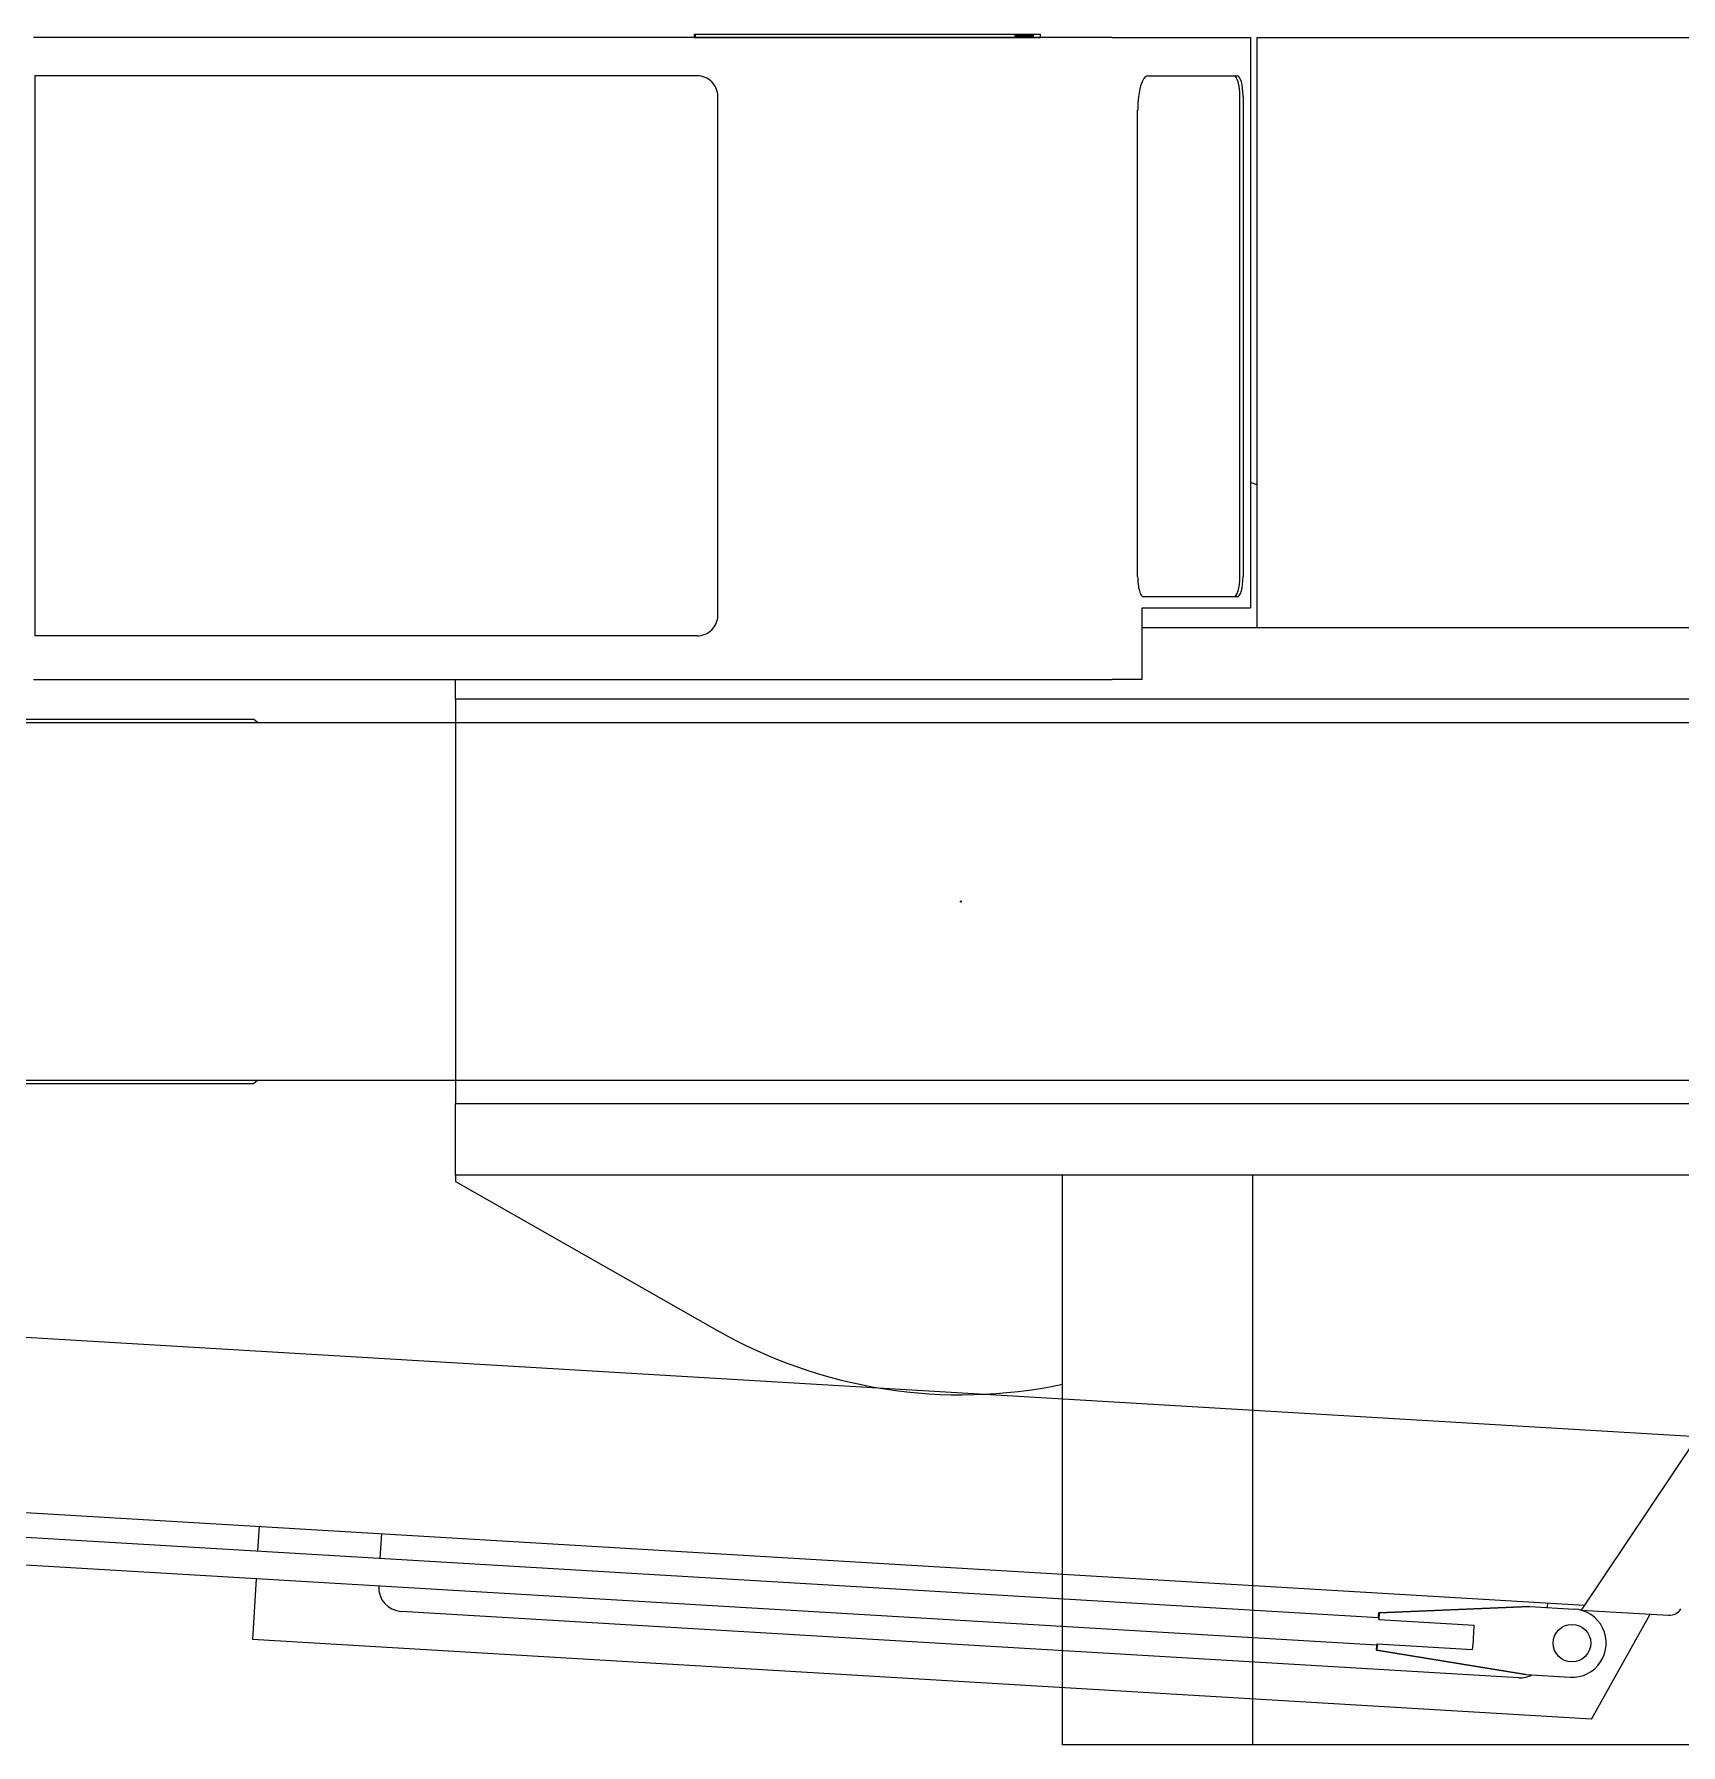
# Model space of a CAD drawing. Extents: x -120528 to -38681, y -40362 to 40632.
# Drawn here: x -59643 to -57231, y 30375 to 32880 of the extents above; entities that cross this region are included whole.
import ezdxf

# ---------------------------------------------------------------- set-up
doc = ezdxf.new("R2010")
doc.units = 0
doc.header["$PDMODE"] = 35
doc.layers.get('0').update_dxf_attribs({"linetype": 'CONTINUOUS'})

msp = doc.modelspace()

# ---------------------------------------------------------------- linework, layer by layer
at = {"color": 40, "linetype": 'Continuous'}
for p, q in [((-58110.6, 32875.22), (-59643.89, 32875.22)), ((-58675.48, 32875.22), (-58675.48, 32880.22)), ((-58675.48, 32875.22), (-58675.48, 32880.22)), ((-58675.48, 32880.22), (-58675.48, 32880.22)), ((-58675.48, 32875.22), (-58675.48, 32880.22)), ((-58675.48, 32880.22), (-58675.48, 32880.22)), ((-58675.48, 32880.22), (-58675.47, 32880.22)), ((-58675.48, 32875.22), (-58675.48, 32875.22)), ((-58675.48, 32875.22), (-58675.48, 32875.22)), ((-58675.48, 32875.22), (-58675.47, 32875.22)), ((-58675.47, 32875.22), (-58675.47, 32880.22)), ((-58675.47, 32875.22), (-58675.47, 32880.22)), ((-58675.47, 32880.22), (-58675.47, 32880.22)), ((-58675.47, 32880.22), (-58675.46, 32880.22)), ((-58675.47, 32875.22), (-58675.47, 32875.22)), ((-58675.47, 32875.22), (-58675.46, 32875.22)), ((-58675.46, 32875.22), (-58675.46, 32880.22)), ((-58675.46, 32875.22), (-58675.46, 32880.22)), ((-58675.46, 32880.22), (-58675.46, 32880.22)), ((-58675.46, 32880.22), (-58675.45, 32880.22)), ((-58675.46, 32875.22), (-58675.46, 32875.22)), ((-58675.46, 32875.22), (-58675.45, 32875.22)), ((-58675.45, 32875.22), (-58675.45, 32880.22)), ((-58675.45, 32875.22), (-58675.45, 32880.22)), ((-58675.45, 32880.22), (-58675.45, 32880.22)), ((-58675.45, 32880.22), (-58675.44, 32880.22)), ((-58675.45, 32875.22), (-58675.45, 32875.22)), ((-58675.45, 32875.22), (-58675.44, 32875.22)), ((-58675.44, 32875.22), (-58675.44, 32880.22)), ((-58675.44, 32880.22), (-58675.43, 32880.22)), ((-58675.44, 32875.22), (-58675.43, 32875.22)), ((-58675.43, 32875.22), (-58675.43, 32880.22)), ((-58675.43, 32880.22), (-58675.42, 32880.22)), ((-58675.43, 32875.22), (-58675.42, 32875.22)), ((-58675.42, 32875.22), (-58675.42, 32880.22)), ((-58675.42, 32880.22), (-58675.41, 32880.22)), ((-58675.42, 32875.22), (-58675.41, 32875.22)), ((-58675.41, 32875.22), (-58675.41, 32880.22)), ((-58675.41, 32880.22), (-58675.4, 32880.22)), ((-58675.41, 32875.22), (-58675.4, 32875.22)), ((-58675.4, 32875.22), (-58675.4, 32880.22)), ((-58675.4, 32880.22), (-58675.39, 32880.22)), ((-58675.4, 32875.22), (-58675.39, 32875.22)), ((-58675.39, 32875.22), (-58675.39, 32880.22)), ((-58675.39, 32880.22), (-58675.38, 32880.22)), ((-58675.39, 32875.22), (-58675.38, 32875.22)), ((-58675.38, 32875.22), (-58675.38, 32880.22)), ((-58675.38, 32880.22), (-58675.37, 32880.22)), ((-58675.38, 32875.22), (-58675.37, 32875.22)), ((-58675.37, 32875.22), (-58675.37, 32880.22)), ((-58675.37, 32880.22), (-58675.35, 32880.22)), ((-58675.37, 32875.22), (-58675.35, 32875.22)), ((-58675.35, 32875.22), (-58675.35, 32880.22)), ((-58675.35, 32880.22), (-58675.34, 32880.22)), ((-58675.35, 32875.22), (-58675.34, 32875.22)), ((-58675.34, 32875.22), (-58675.34, 32880.22)), ((-58675.34, 32880.22), (-58675.33, 32880.22)), ((-58675.34, 32875.22), (-58675.33, 32875.22)), ((-58675.33, 32875.22), (-58675.33, 32880.22)), ((-58675.33, 32880.22), (-58675.31, 32880.22)), ((-58675.33, 32875.22), (-58675.31, 32875.22)), ((-58675.31, 32875.22), (-58675.31, 32880.22)), ((-58675.31, 32880.22), (-58675.3, 32880.22)), ((-58675.31, 32875.22), (-58675.3, 32875.22)), ((-58675.3, 32875.22), (-58675.3, 32880.22)), ((-58675.3, 32880.22), (-58675.28, 32880.22)), ((-58675.3, 32875.22), (-58675.28, 32875.22)), ((-58675.28, 32875.22), (-58675.28, 32880.22)), ((-58675.28, 32880.22), (-58675.26, 32880.22)), ((-58675.28, 32875.22), (-58675.26, 32875.22)), ((-58675.26, 32875.22), (-58675.26, 32880.22)), ((-58675.26, 32880.22), (-58675.25, 32880.22)), ((-58675.26, 32875.22), (-58675.25, 32875.22)), ((-58675.25, 32875.22), (-58675.25, 32880.22)), ((-58675.25, 32880.22), (-58675.23, 32880.22)), ((-58675.25, 32875.22), (-58675.23, 32875.22)), ((-58675.23, 32875.22), (-58675.23, 32880.22)), ((-58675.23, 32880.22), (-58675.21, 32880.22)), ((-58675.23, 32875.22), (-58675.21, 32875.22)), ((-58675.21, 32875.22), (-58675.21, 32880.22)), ((-58675.21, 32880.22), (-58675.19, 32880.22)), ((-58675.21, 32875.22), (-58675.19, 32875.22)), ((-58675.19, 32875.22), (-58675.19, 32880.22)), ((-58675.19, 32880.22), (-58675.17, 32880.22)), ((-58675.19, 32875.22), (-58675.17, 32875.22)), ((-58675.17, 32875.22), (-58675.17, 32880.22)), ((-58675.17, 32880.22), (-58675.16, 32880.22)), ((-58675.17, 32875.22), (-58675.16, 32875.22)), ((-58675.16, 32875.22), (-58675.16, 32880.22)), ((-58675.16, 32880.22), (-58675.13, 32880.22)), ((-58675.16, 32875.22), (-58675.13, 32875.22)), ((-58675.13, 32875.22), (-58675.13, 32880.22)), ((-58675.13, 32880.22), (-58675.11, 32880.22)), ((-58675.13, 32875.22), (-58675.11, 32875.22)), ((-58675.11, 32875.22), (-58675.11, 32880.22)), ((-58675.11, 32880.22), (-58675.09, 32880.22)), ((-58675.11, 32875.22), (-58675.09, 32875.22)), ((-58675.09, 32875.22), (-58675.09, 32880.22)), ((-58675.09, 32880.22), (-58675.07, 32880.22)), ((-58675.09, 32875.22), (-58675.07, 32875.22)), ((-58675.07, 32875.22), (-58675.07, 32880.22)), ((-58675.07, 32880.22), (-58675.05, 32880.22)), ((-58675.07, 32875.22), (-58675.05, 32875.22)), ((-58675.05, 32875.22), (-58675.05, 32880.22)), ((-58675.05, 32880.22), (-58675.03, 32880.22)), ((-58675.05, 32875.22), (-58675.03, 32875.22)), ((-58675.03, 32875.22), (-58675.03, 32880.22)), ((-58675.03, 32880.22), (-58675, 32880.22)), ((-58675.03, 32875.22), (-58675, 32875.22)), ((-58675, 32875.22), (-58675, 32880.22)), ((-58675, 32880.22), (-58674.98, 32880.22)), ((-58675, 32875.22), (-58674.98, 32875.22)), ((-58674.98, 32875.22), (-58674.98, 32880.22)), ((-58674.98, 32880.22), (-58674.96, 32880.22)), ((-58674.98, 32875.22), (-58674.96, 32875.22)), ((-58674.96, 32875.22), (-58674.96, 32880.22)), ((-58674.96, 32880.22), (-58674.93, 32880.22)), ((-58674.96, 32875.22), (-58674.93, 32875.22)), ((-58674.93, 32875.22), (-58674.93, 32880.22)), ((-58674.93, 32880.22), (-58674.91, 32880.22)), ((-58674.93, 32875.22), (-58674.91, 32875.22)), ((-58674.91, 32875.22), (-58674.91, 32880.22)), ((-58674.91, 32880.22), (-58674.88, 32880.22)), ((-58674.91, 32875.22), (-58674.88, 32875.22)), ((-58674.88, 32875.22), (-58674.88, 32880.22)), ((-58674.88, 32880.22), (-58674.86, 32880.22)), ((-58674.88, 32875.22), (-58674.86, 32875.22)), ((-58674.86, 32875.22), (-58674.86, 32880.22)), ((-58674.86, 32880.22), (-58674.83, 32880.22)), ((-58674.86, 32875.22), (-58674.83, 32875.22)), ((-58674.83, 32875.22), (-58674.83, 32880.22)), ((-58674.83, 32880.22), (-58674.8, 32880.22)), ((-58674.83, 32875.22), (-58674.8, 32875.22)), ((-58674.8, 32875.22), (-58674.8, 32880.22)), ((-58674.8, 32880.22), (-58674.78, 32880.22)), ((-58674.8, 32875.22), (-58674.78, 32875.22)), ((-58674.78, 32875.22), (-58674.78, 32880.22)), ((-58674.78, 32880.22), (-58674.75, 32880.22)), ((-58674.78, 32875.22), (-58674.75, 32875.22)), ((-58674.75, 32875.22), (-58674.75, 32880.22)), ((-58674.75, 32880.22), (-58674.72, 32880.22)), ((-58674.75, 32875.22), (-58674.72, 32875.22)), ((-58674.72, 32875.22), (-58674.72, 32880.22)), ((-58674.72, 32880.22), (-58674.69, 32880.22)), ((-58674.72, 32875.22), (-58674.69, 32875.22)), ((-58674.69, 32875.22), (-58674.69, 32880.22)), ((-58674.69, 32880.22), (-58674.66, 32880.22)), ((-58674.69, 32875.22), (-58674.66, 32875.22)), ((-58674.66, 32875.22), (-58674.66, 32880.22)), ((-58674.66, 32880.22), (-58674.64, 32880.22)), ((-58674.66, 32875.22), (-58674.64, 32875.22)), ((-58674.64, 32875.22), (-58674.64, 32880.22)), ((-58674.64, 32880.22), (-58674.61, 32880.22)), ((-58674.64, 32875.22), (-58674.61, 32875.22)), ((-58674.61, 32875.22), (-58674.61, 32880.22)), ((-58674.61, 32880.22), (-58674.58, 32880.22)), ((-58674.61, 32875.22), (-58674.58, 32875.22)), ((-58674.58, 32875.22), (-58674.58, 32880.22)), ((-58674.58, 32880.22), (-58674.55, 32880.22)), ((-58674.58, 32875.22), (-58674.55, 32875.22)), ((-58674.55, 32875.22), (-58674.55, 32880.22)), ((-58674.55, 32880.22), (-58674.52, 32880.22)), ((-58674.55, 32875.22), (-58674.52, 32875.22)), ((-58674.52, 32875.22), (-58674.52, 32880.22)), ((-58674.52, 32880.22), (-58674.49, 32880.22)), ((-58674.52, 32875.22), (-58674.49, 32875.22)), ((-58674.49, 32875.22), (-58674.49, 32880.22)), ((-58674.49, 32880.22), (-58674.46, 32880.22)), ((-58674.49, 32875.22), (-58674.46, 32875.22)), ((-58674.46, 32875.22), (-58674.46, 32880.22)), ((-58674.46, 32880.22), (-58674.42, 32880.22)), ((-58674.46, 32875.22), (-58674.42, 32875.22)), ((-58674.42, 32875.22), (-58674.42, 32880.22)), ((-58674.42, 32880.22), (-58674.39, 32880.22)), ((-58674.42, 32875.22), (-58674.39, 32875.22)), ((-58674.39, 32875.22), (-58674.39, 32880.22)), ((-58674.39, 32880.22), (-58674.36, 32880.22)), ((-58674.39, 32875.22), (-58674.36, 32875.22)), ((-58674.36, 32875.22), (-58674.36, 32880.22)), ((-58674.36, 32880.22), (-58674.33, 32880.22)), ((-58674.36, 32875.22), (-58674.33, 32875.22)), ((-58674.33, 32875.22), (-58674.33, 32880.22)), ((-58674.33, 32880.22), (-58674.3, 32880.22)), ((-58674.33, 32875.22), (-58674.3, 32875.22)), ((-58674.3, 32875.22), (-58674.3, 32880.22)), ((-58674.3, 32880.22), (-58674.26, 32880.22)), ((-58674.3, 32875.22), (-58674.26, 32875.22)), ((-58674.26, 32875.22), (-58674.26, 32880.22)), ((-58674.26, 32880.22), (-58674.23, 32880.22)), ((-58674.26, 32875.22), (-58674.23, 32875.22)), ((-58674.23, 32875.22), (-58674.23, 32880.22)), ((-58674.23, 32880.22), (-58674.2, 32880.22)), ((-58674.23, 32875.22), (-58674.2, 32875.22)), ((-58674.2, 32875.22), (-58674.2, 32880.22)), ((-58674.2, 32880.22), (-58673.78, 32880.22)), ((-58674.2, 32875.22), (-58673.78, 32875.22)), ((-58673.78, 32880.22), (-58206.32, 32880.22)), ((-58673.78, 32875.22), (-58206.32, 32875.22)), ((-58206.32, 32875.22), (-58206.32, 32880.22)), ((-58206.32, 32880.22), (-58205.67, 32880.22)), ((-58206.32, 32875.22), (-58205.67, 32875.22)), ((-58205.67, 32875.22), (-58205.67, 32880.22)), ((-58205.67, 32880.22), (-58205.02, 32880.22)), ((-58205.67, 32875.22), (-58205.02, 32875.22)), ((-58205.02, 32875.22), (-58205.02, 32880.22)), ((-58205.02, 32880.22), (-58204.37, 32880.22)), ((-58205.02, 32875.22), (-58204.37, 32875.22)), ((-58204.37, 32875.22), (-58204.37, 32880.22)), ((-58204.37, 32880.22), (-58203.72, 32880.22)), ((-58204.37, 32875.22), (-58203.72, 32875.22)), ((-58203.72, 32875.22), (-58203.72, 32880.22)), ((-58203.72, 32880.22), (-58203.08, 32880.22)), ((-58203.72, 32875.22), (-58203.08, 32875.22)), ((-58203.08, 32875.22), (-58203.08, 32880.22)), ((-58203.08, 32880.22), (-58202.45, 32880.22)), ((-58203.08, 32875.22), (-58202.45, 32875.22)), ((-58202.45, 32875.22), (-58202.45, 32880.22)), ((-58202.45, 32880.22), (-58201.81, 32880.22)), ((-58202.45, 32875.22), (-58201.81, 32875.22)), ((-58201.81, 32875.22), (-58201.81, 32880.22)), ((-58201.81, 32880.22), (-58201.19, 32880.22)), ((-58201.81, 32875.22), (-58201.19, 32875.22)), ((-58201.19, 32875.22), (-58201.19, 32880.22)), ((-58201.19, 32880.22), (-58200.57, 32880.22)), ((-58201.19, 32875.22), (-58200.57, 32875.22)), ((-58200.57, 32875.22), (-58200.57, 32880.22)), ((-58200.57, 32880.22), (-58199.95, 32880.22)), ((-58200.57, 32875.22), (-58199.95, 32875.22)), ((-58199.95, 32875.22), (-58199.95, 32880.22)), ((-58199.95, 32880.22), (-58199.34, 32880.22)), ((-58199.95, 32875.22), (-58199.34, 32875.22)), ((-58199.34, 32875.22), (-58199.34, 32880.22)), ((-58199.34, 32880.22), (-58198.73, 32880.22)), ((-58199.34, 32875.22), (-58198.73, 32875.22)), ((-58198.73, 32875.22), (-58198.73, 32880.22)), ((-58198.73, 32880.22), (-58198.13, 32880.22)), ((-58198.73, 32875.22), (-58198.13, 32875.22)), ((-58198.13, 32875.22), (-58198.13, 32880.22)), ((-58198.13, 32880.22), (-58197.53, 32880.22)), ((-58198.13, 32875.22), (-58197.53, 32875.22)), ((-58197.53, 32875.22), (-58197.53, 32880.22)), ((-58197.53, 32880.22), (-58196.94, 32880.22)), ((-58197.53, 32875.22), (-58196.94, 32875.22)), ((-58196.94, 32875.22), (-58196.94, 32880.22)), ((-58196.94, 32880.22), (-58196.36, 32880.22)), ((-58196.94, 32875.22), (-58196.36, 32875.22)), ((-58196.36, 32875.22), (-58196.36, 32880.22)), ((-58196.36, 32880.22), (-58195.78, 32880.22)), ((-58196.36, 32875.22), (-58195.78, 32875.22)), ((-58195.78, 32875.22), (-58195.78, 32880.22)), ((-58195.78, 32880.22), (-58195.21, 32880.22)), ((-58195.78, 32875.22), (-58195.21, 32875.22)), ((-58195.21, 32875.22), (-58195.21, 32880.22)), ((-58195.21, 32880.22), (-58194.64, 32880.22)), ((-58195.21, 32875.22), (-58194.64, 32875.22)), ((-58194.64, 32875.22), (-58194.64, 32880.22)), ((-58194.64, 32880.22), (-58194.09, 32880.22)), ((-58194.64, 32875.22), (-58194.09, 32875.22)), ((-58194.09, 32875.22), (-58194.09, 32880.22)), ((-58194.09, 32880.22), (-58193.54, 32880.22)), ((-58194.09, 32875.22), (-58193.54, 32875.22)), ((-58193.54, 32875.22), (-58193.54, 32880.22)), ((-58193.54, 32880.22), (-58192.99, 32880.22)), ((-58193.54, 32875.22), (-58192.99, 32875.22)), ((-58192.99, 32875.22), (-58192.99, 32880.22)), ((-58192.99, 32880.22), (-58192.46, 32880.22)), ((-58192.99, 32875.22), (-58192.46, 32875.22)), ((-58192.46, 32875.22), (-58192.46, 32880.22)), ((-58192.46, 32880.22), (-58191.93, 32880.22)), ((-58192.46, 32875.22), (-58191.93, 32875.22)), ((-58191.93, 32875.22), (-58191.93, 32880.22)), ((-58191.93, 32880.22), (-58191.41, 32880.22)), ((-58191.93, 32875.22), (-58191.41, 32875.22)), ((-58191.41, 32875.22), (-58191.41, 32880.22)), ((-58191.41, 32880.22), (-58190.89, 32880.22)), ((-58191.41, 32875.22), (-58190.89, 32875.22)), ((-58190.89, 32875.22), (-58190.89, 32880.22)), ((-58190.89, 32880.22), (-58190.39, 32880.22)), ((-58190.89, 32875.22), (-58190.39, 32875.22)), ((-58190.39, 32875.22), (-58190.39, 32880.22)), ((-58190.39, 32880.22), (-58189.89, 32880.22)), ((-58190.39, 32875.22), (-58189.89, 32875.22)), ((-58189.89, 32875.22), (-58189.89, 32880.22)), ((-58189.89, 32880.22), (-58189.4, 32880.22)), ((-58189.89, 32875.22), (-58189.4, 32875.22)), ((-58189.4, 32875.22), (-58189.4, 32880.22)), ((-58189.4, 32880.22), (-58188.92, 32880.22)), ((-58189.4, 32875.22), (-58188.92, 32875.22)), ((-58188.92, 32875.22), (-58188.92, 32880.22)), ((-58188.92, 32880.22), (-58188.45, 32880.22)), ((-58188.92, 32875.22), (-58188.45, 32875.22)), ((-58188.45, 32875.22), (-58188.45, 32880.22)), ((-58188.45, 32880.22), (-58187.99, 32880.22)), ((-58188.45, 32875.22), (-58187.99, 32875.22)), ((-58187.99, 32875.22), (-58187.99, 32880.22)), ((-58187.99, 32880.22), (-58187.54, 32880.22)), ((-58187.99, 32875.22), (-58187.54, 32875.22)), ((-58187.54, 32875.22), (-58187.54, 32880.22)), ((-58187.54, 32880.22), (-58187.09, 32880.22)), ((-58187.54, 32875.22), (-58187.09, 32875.22)), ((-58187.09, 32875.22), (-58187.09, 32880.22)), ((-58187.09, 32880.22), (-58186.66, 32880.22)), ((-58187.09, 32875.22), (-58186.66, 32875.22)), ((-58186.66, 32875.22), (-58186.66, 32880.22)), ((-58186.66, 32880.22), (-58186.23, 32880.22)), ((-58186.66, 32875.22), (-58186.23, 32875.22)), ((-58186.23, 32875.22), (-58186.23, 32880.22)), ((-58186.23, 32880.22), (-58185.82, 32880.22)), ((-58186.23, 32875.22), (-58185.82, 32875.22)), ((-58185.82, 32875.22), (-58185.82, 32880.22)), ((-58185.82, 32880.22), (-58185.41, 32880.22)), ((-58185.82, 32875.22), (-58185.41, 32875.22)), ((-58185.41, 32875.22), (-58185.41, 32880.22)), ((-58185.41, 32880.22), (-58185.02, 32880.22)), ((-58185.41, 32875.22), (-58185.02, 32875.22)), ((-58185.02, 32875.22), (-58185.02, 32880.22)), ((-58185.02, 32880.22), (-58184.64, 32880.22)), ((-58185.02, 32875.22), (-58184.64, 32875.22)), ((-58184.64, 32875.22), (-58184.64, 32880.22)), ((-58184.64, 32880.22), (-58184.26, 32880.22)), ((-58184.64, 32875.22), (-58184.26, 32875.22)), ((-58184.26, 32875.22), (-58184.26, 32880.22)), ((-58184.26, 32880.22), (-58183.9, 32880.22)), ((-58184.26, 32875.22), (-58183.9, 32875.22)), ((-58183.9, 32875.22), (-58183.9, 32880.22)), ((-58183.9, 32880.22), (-58183.55, 32880.22)), ((-58183.9, 32875.22), (-58183.55, 32875.22)), ((-58183.55, 32875.22), (-58183.55, 32880.22)), ((-58183.55, 32880.22), (-58183.21, 32880.22)), ((-58183.55, 32875.22), (-58183.21, 32875.22)), ((-58183.21, 32875.22), (-58183.21, 32880.22)), ((-58183.21, 32880.22), (-58182.88, 32880.22)), ((-58183.21, 32875.22), (-58182.88, 32875.22)), ((-58182.88, 32875.22), (-58182.88, 32880.22)), ((-58182.88, 32880.22), (-58182.56, 32880.22)), ((-58182.88, 32875.22), (-58182.56, 32875.22)), ((-58182.56, 32875.22), (-58182.56, 32880.22)), ((-58182.56, 32880.22), (-58182.26, 32880.22)), ((-58182.56, 32875.22), (-58182.26, 32875.22)), ((-58182.26, 32875.22), (-58182.26, 32880.22)), ((-58182.26, 32880.22), (-58181.97, 32880.22)), ((-58182.26, 32875.22), (-58181.97, 32875.22)), ((-58181.97, 32875.22), (-58181.97, 32880.22)), ((-58181.97, 32880.22), (-58181.68, 32880.22)), ((-58181.97, 32875.22), (-58181.68, 32875.22)), ((-58181.68, 32875.22), (-58181.68, 32880.22)), ((-58181.68, 32880.22), (-58181.42, 32880.22)), ((-58181.68, 32875.22), (-58181.42, 32875.22)), ((-58181.42, 32875.22), (-58181.42, 32880.22)), ((-58181.42, 32880.22), (-58181.16, 32880.22)), ((-58181.42, 32875.22), (-58181.16, 32875.22)), ((-58181.16, 32875.22), (-58181.16, 32880.22)), ((-58181.16, 32880.22), (-58180.92, 32880.22)), ((-58181.16, 32875.22), (-58180.92, 32875.22)), ((-58180.92, 32875.22), (-58180.92, 32880.22)), ((-58180.92, 32880.22), (-58180.68, 32880.22)), ((-58180.92, 32875.22), (-58180.68, 32875.22)), ((-58180.68, 32875.22), (-58180.68, 32880.22)), ((-58180.68, 32880.22), (-58180.47, 32880.22)), ((-58180.68, 32875.22), (-58180.47, 32875.22)), ((-58180.47, 32875.22), (-58180.47, 32880.22)), ((-58180.47, 32880.22), (-58180.26, 32880.22)), ((-58180.47, 32875.22), (-58180.26, 32875.22)), ((-58180.26, 32875.22), (-58180.26, 32880.22)), ((-58180.26, 32880.22), (-58180.07, 32880.22)), ((-58180.26, 32875.22), (-58180.07, 32875.22)), ((-58180.07, 32875.22), (-58180.07, 32880.22)), ((-58180.07, 32880.22), (-58179.89, 32880.22)), ((-58180.07, 32875.22), (-58179.89, 32875.22)), ((-58179.89, 32875.22), (-58179.89, 32880.22)), ((-58179.89, 32880.22), (-58179.73, 32880.22)), ((-58179.89, 32875.22), (-58179.73, 32875.22)), ((-58179.73, 32875.22), (-58179.73, 32880.22)), ((-58179.73, 32880.22), (-58179.58, 32880.22)), ((-58179.73, 32875.22), (-58179.58, 32875.22)), ((-58179.58, 32875.22), (-58179.58, 32880.22)), ((-58179.58, 32880.22), (-58179.44, 32880.22)), ((-58179.58, 32875.22), (-58179.44, 32875.22)), ((-58179.44, 32875.22), (-58179.44, 32880.22)), ((-58179.44, 32880.22), (-58179.32, 32880.22)), ((-58179.44, 32875.22), (-58179.32, 32875.22)), ((-58179.32, 32875.22), (-58179.32, 32880.22)), ((-58179.32, 32880.22), (-58179.21, 32880.22)), ((-58179.32, 32875.22), (-58179.21, 32875.22)), ((-58179.21, 32875.22), (-58179.21, 32880.22)), ((-58179.21, 32880.22), (-58179.12, 32880.22)), ((-58179.21, 32875.22), (-58179.12, 32875.22)), ((-58179.12, 32875.22), (-58179.12, 32880.22)), ((-58179.12, 32880.22), (-58179.04, 32880.22)), ((-58179.12, 32875.22), (-58179.04, 32875.22)), ((-58179.04, 32875.22), (-58179.04, 32880.22)), ((-58179.04, 32880.22), (-58168.96, 32880.22)), ((-58179.04, 32875.22), (-58168.96, 32875.22)), ((-58168.96, 32880.22), (-58168.94, 32880.22)), ((-58168.96, 32875.22), (-58168.94, 32875.22)), ((-58168.94, 32880.22), (-58168.93, 32880.22)), ((-58168.94, 32875.22), (-58168.93, 32875.22)), ((-58168.93, 32875.22), (-58168.93, 32880.22)), ((-58168.93, 32875.22), (-58168.93, 32880.22)), ((-58168.93, 32880.22), (-58168.93, 32880.22)), ((-58168.93, 32875.22), (-58168.93, 32875.22)), ((-58064.2, 32875.22), (-58110.6, 32875.22)), ((-58064.2, 32875.22), (-57861.63, 32875.22)), ((-57861.63, 32875.22), (-57861.63, 32040.22)), ((-57851.63, 32011.22), (-57851.63, 32875.22)), ((-57851.63, 32875.22), (-56704.63, 32875.22)), ((-59641.6, 32819.22), (-59641.6, 31999.22)), ((-58671.67, 32819.22), (-59641.6, 32819.22)), ((-58012.26, 32819.22), (-57880.94, 32819.22)), ((-58641.63, 32029.22), (-58641.63, 32789.22)), ((-58026.68, 32086.22), (-58026.68, 32769.22)), ((-57877.08, 32086.22), (-57877.08, 32789.22)), ((-57872.29, 32789.22), (-57872.29, 32086.22)), ((-57851.63, 32220.16), (-57861.63, 32223.85)), ((-58020.21, 31935.22), (-58020.21, 32040.22)), ((-58020.21, 32040.22), (-57861.63, 32040.22)), ((-57880.94, 32056.22), (-58018.03, 32056.22)), ((-58671.65, 31999.22), (-59641.6, 31999.22)), ((-58020.21, 32011.22), (-56329.63, 32011.22)), ((-59643.89, 31935.22), (-58110.6, 31935.22)), ((-59025.63, 31906.22), (-59025.63, 31935.22)), ((-58110.6, 31935.22), (-58064.2, 31935.22)), ((-58020.21, 31935.22), (-58064.2, 31935.22)), ((-59025.63, 31906.22), (-59025.63, 31314.22)), ((-56329.63, 31906.22), (-59025.63, 31906.22)), ((-59025.63, 31314.22), (-56329.63, 31314.22)), ((-59025.63, 31209.22), (-59025.63, 31314.22)), ((-56329.63, 31209.22), (-59025.63, 31209.22)), ((-59025.63, 31209.22), (-59025.63, 31200.22)), ((-59025.63, 31200.22), (-58643.2, 30982.4)), ((-58136.63, 30375.22), (-58136.63, 31209.22)), ((-57858.63, 31209.22), (-57858.63, 30375.22)), ((-57858.63, 30375.22), (-58136.63, 30375.22)), ((-56234.63, 30375.22), (-57858.63, 30375.22))]:
    msp.add_line(p, q, dxfattribs=at)
at = {"color": 160, "linetype": 'Continuous'}
for p, q in [((-64494.63, 31872.22), (-55557.63, 31872.22)), ((-59686.39, 31877.22), (-59321.7, 31877.22)), ((-59315.95, 31872.22), (-59321.7, 31877.22)), ((-55557.63, 31348.22), (-64494.63, 31348.22)), ((-59321.7, 31343.22), (-59686.39, 31343.22)), ((-59315.95, 31348.22), (-59321.7, 31343.22))]:
    msp.add_line(p, q, dxfattribs=at)
at = {"color": 11, "linetype": 'Continuous'}
for p, q in [((-57207.43, 30825.97), (-62295.92, 31128.28)), ((-57673.83, 30561.12), (-63243.96, 30892.05)), ((-62311.07, 30873.23), (-57372.37, 30579.82)), ((-57177.04, 30871.31), (-57377.21, 30572.59)), ((-57676.22, 30520.89), (-63246.35, 30851.82)), ((-59313.35, 30695.13), (-59315.52, 30658.65)), ((-59135.84, 30647.98), (-59133.67, 30684.46)), ((-59317.91, 30618.42), (-59323.2, 30529.43)), ((-59138.24, 30607.58), (-59138.23, 30607.75)), ((-57468.26, 30473.32), (-59105.39, 30570.58)), ((-57674.11, 30561.14), (-57673.68, 30568.47)), ((-57673.11, 30568.44), (-57673.69, 30558.73)), ((-57673.68, 30568.47), (-57452.83, 30577.89)), ((-57673.11, 30568.44), (-57673.68, 30568.47)), ((-57452.26, 30577.86), (-57673.11, 30568.44)), ((-57452.26, 30577.86), (-57387.4, 30574.01)), ((-57426.68, 30583.05), (-57427.08, 30576.36)), ((-57377.21, 30572.59), (-57249.34, 30565)), ((-57361.77, 30412.9), (-57276.19, 30566.59)), ((-57673.69, 30558.73), (-57534, 30550.43)), ((-57361.77, 30412.9), (-59323.2, 30529.43)), ((-57676.94, 30513.57), (-57676.5, 30520.91)), ((-57458.76, 30478.07), (-57676.94, 30513.57)), ((-57676.94, 30513.57), (-57676.37, 30513.54)), ((-57675.8, 30523.25), (-57676.37, 30513.54)), ((-57676.37, 30513.54), (-57458.19, 30478.03)), ((-57675.8, 30523.25), (-57536.1, 30514.95)), ((-57458.19, 30478.03), (-57458.76, 30478.07)), ((-57458.19, 30478.03), (-57393.34, 30474.18))]:
    msp.add_line(p, q, dxfattribs=at)
msp.add_circle((-57390.65, 30524.11), 27.5, dxfattribs=at)
at = {"color": 40, "linetype": 'Continuous'}
for centre, radius, start, end in [((-58671.67, 32789.16), 30.05, 45.02242, 90.0035), ((-58671.61, 32789.21), 29.98, 0.0081, 45.02605), ((-58671.61, 32029.22), 29.98, 314.97394, 359.99189), ((-58671.67, 32029.27), 30.05, 269.9965, 314.97758), ((-58285.63, 31610.22), 722.5, 240.33625, 281.9014)]:
    msp.add_arc(centre, radius, start, end, dxfattribs=at)
at = {"color": 11, "linetype": 'Continuous'}
for centre, radius, start, end in [((-59103.3, 30605.52), 35, 176.62423, 266.57577), ((-57248.15, 30584.96), 20, 266.57577, 327.69162), ((-57466.19, 30508.26), 35, 266.6, 298.56035)]:
    msp.add_arc(centre, radius, start, end, dxfattribs=at)
at = {"color": 40, "linetype": 'Continuous'}
for centre, major_axis, start_param, end_param in [((-58012.26, 32769.22), (0, 50), 0, 1.5707963), ((-57885.72, 32789.22), (0, -30), 1.5707963, 3.1412333), ((-57880.94, 32789.22), (0, 30), 4.712389, 6.2831853), ((-58018.03, 32086.22), (0, 30), 1.5707963, 3.1415927), ((-57885.72, 32086.22), (0, -30), 0, 1.5707963), ((-57880.94, 32086.22), (0, 30), 3.1415927, 4.712389)]:
    msp.add_ellipse(centre, major_axis=major_axis, ratio=0.288248, start_param=start_param, end_param=end_param, dxfattribs=at)
at = {"color": 11, "linetype": 'Continuous'}
for centre, major_axis, ratio, start_param, end_param in [((-57675.02, 30541.01), (1.2, 20.11), 0.029852, 5.7922352, 6.2831853), ((-57390.37, 30524.09), (-2.97, -49.91), 0.999554, 0, 3.1415927), ((-57535.33, 30532.71), (1.2, 20.11), 0.029852, 3.6325429, 5.7922351), ((-57675.02, 30541.01), (1.2, 20.11), 0.029852, 3.1415927, 3.6325428)]:
    msp.add_ellipse(centre, major_axis=major_axis, ratio=ratio, start_param=start_param, end_param=end_param, dxfattribs=at)
at = {"color": 20, "linetype": 'Continuous'}
msp.add_point((-58285.63, 31610.22), dxfattribs=at)

doc.saveas('drawing.dxf')
